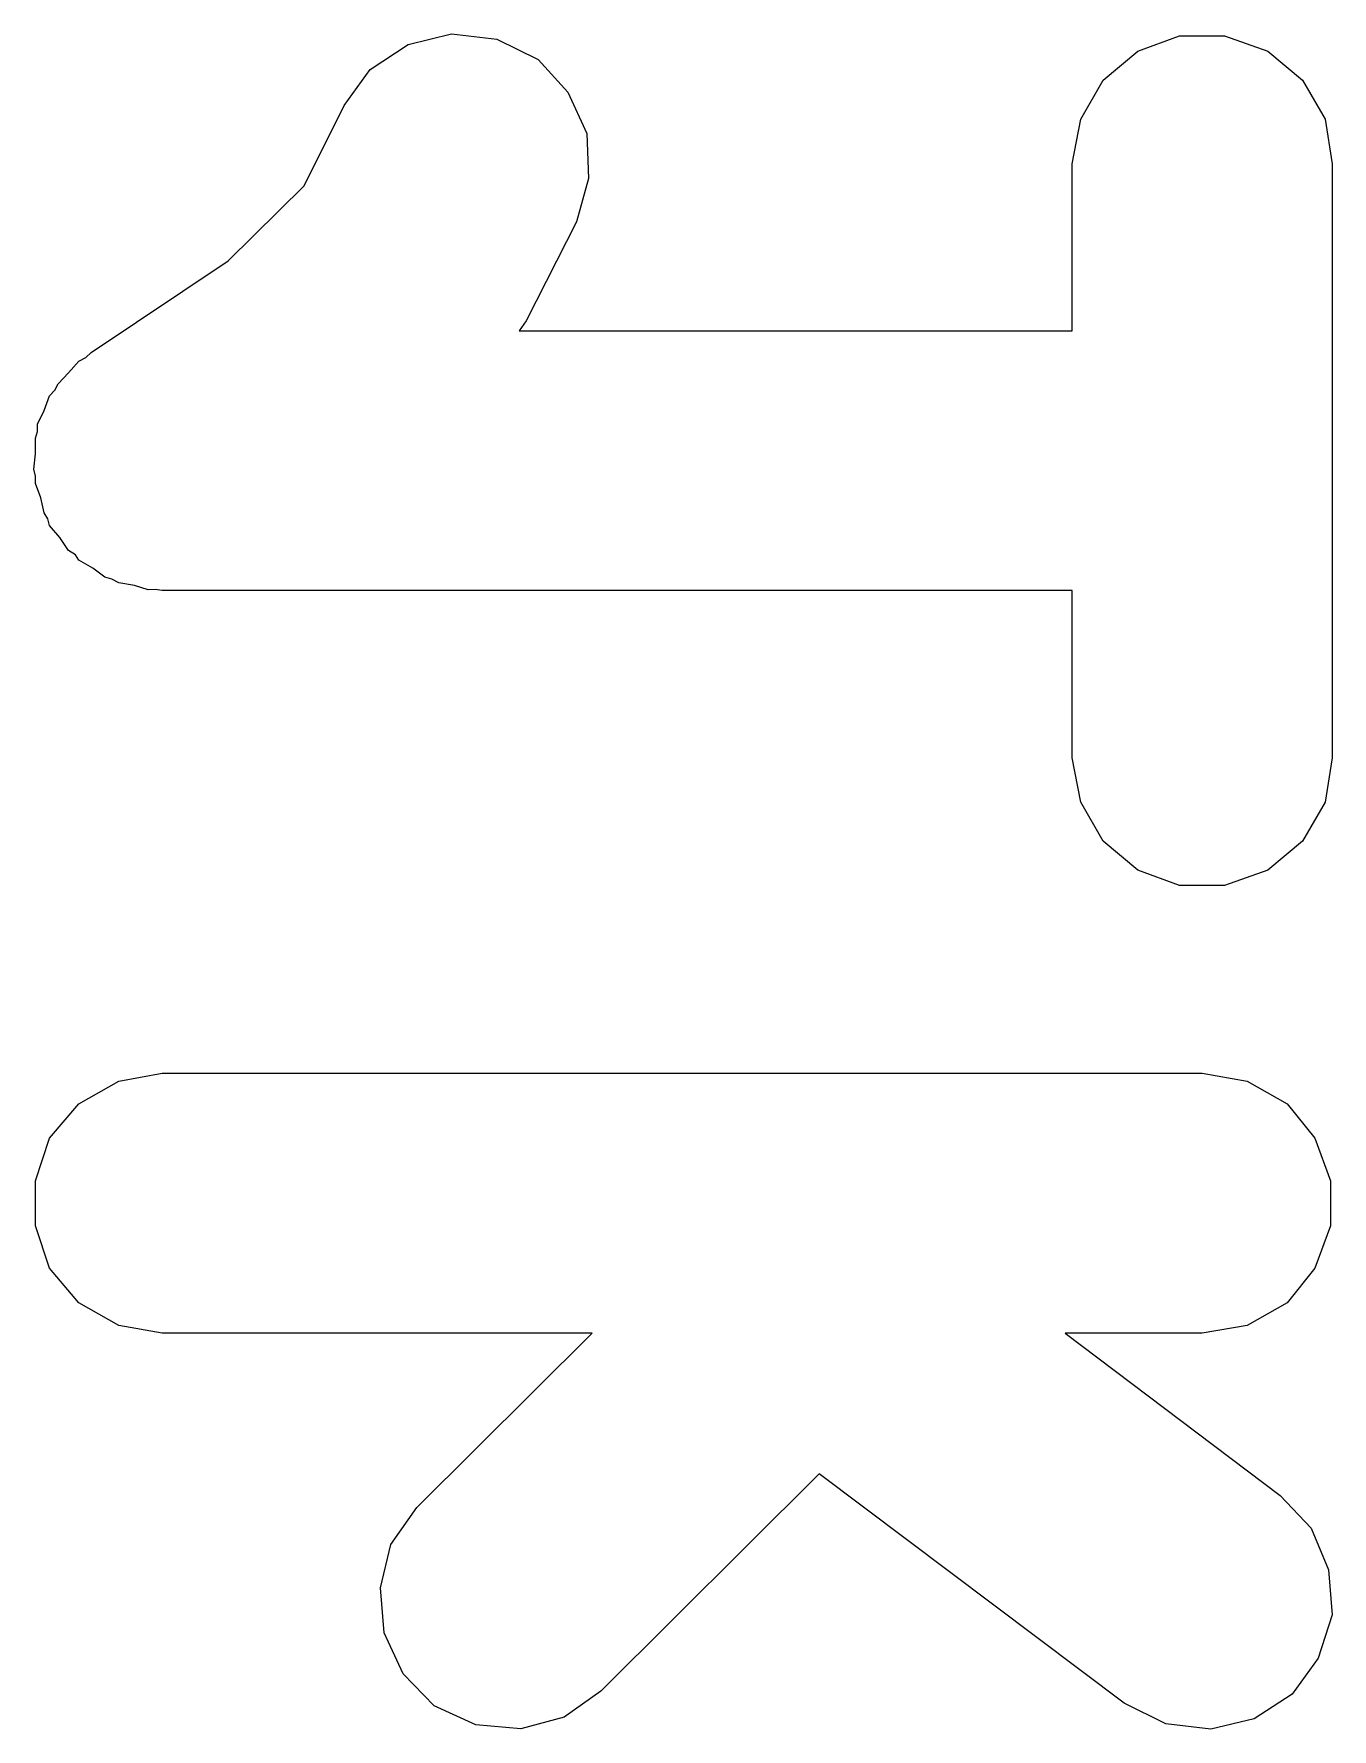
# Model space of a CAD drawing. Extents: x 100 to 214, y -112 to -50.
# Drawn here: x 121.497 to 122.246, y -86.339 to -85.361 of the extents above; entities that cross this region are included whole.
import ezdxf

# ---------------------------------------------------------------- set-up
doc = ezdxf.new("R2010")
doc.units = 0
doc.header["$MEASUREMENT"] = 0
doc.layers.add('BLACK', color=7, linetype='CONTINUOUS')

msp = doc.modelspace()

# ---------------------------------------------------------------- linework, layer by layer
at = {"layer": 'Black'}
for p, q in [((121.713, -85.3669), (121.738, -85.3608)), ((121.738, -85.3608), (121.764, -85.3638)), ((121.764, -85.3638), (121.788, -85.3755)), ((122.134, -85.3708), (122.158, -85.3619)), ((122.158, -85.3619), (122.184, -85.3619)), ((122.184, -85.3619), (122.209, -85.3708)), ((121.691, -85.3813), (121.713, -85.3669)), ((122.114, -85.3875), (122.134, -85.3708)), ((122.209, -85.3708), (122.229, -85.3875)), ((121.676, -85.4022), (121.691, -85.3813)), ((121.788, -85.3755), (121.805, -85.3944)), ((121.805, -85.3944), (121.816, -85.4183)), ((122.101, -85.4101), (122.114, -85.3875)), ((122.229, -85.3875), (122.242, -85.4101)), ((121.653, -85.4484), (121.676, -85.4022)), ((122.096, -85.4357), (122.101, -85.4101)), ((122.242, -85.4101), (122.246, -85.4357)), ((121.816, -85.4183), (121.817, -85.4443)), ((122.096, -85.5321), (122.096, -85.4357)), ((122.246, -85.4357), (122.246, -85.7786)), ((121.609, -85.4917), (121.653, -85.4484)), ((121.817, -85.4443), (121.81, -85.4693)), ((121.81, -85.4693), (121.781, -85.5264)), ((121.53, -85.5447), (121.609, -85.4917)), ((121.781, -85.5264), (121.777, -85.5321)), ((121.777, -85.5321), (122.096, -85.5321)), ((121.517, -85.5565), (121.523, -85.5497)), ((121.523, -85.5497), (121.527, -85.5476)), ((121.527, -85.5476), (121.53, -85.5447)), ((121.511, -85.5627), (121.517, -85.5565)), ((121.503, -85.5781), (121.506, -85.5696)), ((121.506, -85.5696), (121.509, -85.5665)), ((121.509, -85.5665), (121.511, -85.5627)), ((121.499, -85.5861), (121.503, -85.5781)), ((121.498, -85.5941), (121.499, -85.5902)), ((121.499, -85.5902), (121.499, -85.5861)), ((121.498, -85.6031), (121.498, -85.5941)), ((121.497, -85.612), (121.498, -85.6031)), ((121.498, -85.616), (121.497, -85.612)), ((121.498, -85.6202), (121.498, -85.616)), ((121.501, -85.6286), (121.498, -85.6202)), ((121.503, -85.6373), (121.501, -85.6286)), ((121.505, -85.6407), (121.503, -85.6373)), ((121.506, -85.6446), (121.505, -85.6407)), ((121.512, -85.6515), (121.506, -85.6446)), ((121.517, -85.6589), (121.512, -85.6515)), ((121.521, -85.6614), (121.517, -85.6589)), ((121.523, -85.6646), (121.521, -85.6614)), ((121.531, -85.6691), (121.523, -85.6646)), ((121.538, -85.6744), (121.531, -85.6691)), ((121.542, -85.6755), (121.538, -85.6744)), ((121.546, -85.6776), (121.542, -85.6755)), ((121.555, -85.6792), (121.546, -85.6776)), ((121.563, -85.6817), (121.555, -85.6792)), ((121.567, -85.6814), (121.563, -85.6817)), ((121.571, -85.6821), (121.567, -85.6814)), ((122.096, -85.6821), (121.571, -85.6821)), ((122.096, -85.7786), (122.096, -85.6821)), ((122.101, -85.8042), (122.096, -85.7786)), ((122.246, -85.7786), (122.242, -85.8042)), ((122.114, -85.8268), (122.101, -85.8042)), ((122.242, -85.8042), (122.229, -85.8268)), ((122.134, -85.8435), (122.114, -85.8268)), ((122.229, -85.8268), (122.209, -85.8435)), ((122.158, -85.8524), (122.134, -85.8435)), ((122.209, -85.8435), (122.184, -85.8524)), ((122.184, -85.8524), (122.158, -85.8524)), ((121.546, -85.9652), (121.571, -85.9607)), ((121.571, -85.9607), (122.171, -85.9607)), ((122.171, -85.9607), (122.197, -85.9652)), ((121.523, -85.9783), (121.546, -85.9652)), ((122.197, -85.9652), (122.22, -85.9783)), ((121.506, -85.9982), (121.523, -85.9783)), ((122.22, -85.9783), (122.236, -85.9982)), ((121.498, -86.0227), (121.506, -85.9982)), ((122.236, -85.9982), (122.245, -86.0227)), ((121.498, -86.0487), (121.498, -86.0227)), ((122.245, -86.0227), (122.245, -86.0487)), ((121.506, -86.0732), (121.498, -86.0487)), ((122.245, -86.0487), (122.236, -86.0732)), ((121.523, -86.0932), (121.506, -86.0732)), ((122.236, -86.0732), (122.22, -86.0932)), ((121.546, -86.1062), (121.523, -86.0932)), ((122.22, -86.0932), (122.197, -86.1062)), ((121.571, -86.1107), (121.546, -86.1062)), ((122.197, -86.1062), (122.171, -86.1107)), ((121.819, -86.1107), (121.571, -86.1107)), ((121.718, -86.2113), (121.819, -86.1107)), ((122.171, -86.1107), (122.092, -86.1107)), ((122.092, -86.1107), (122.216, -86.2043)), ((121.95, -86.1919), (121.824, -86.3173)), ((122.126, -86.3243), (121.95, -86.1919)), ((122.216, -86.2043), (122.234, -86.2233)), ((121.703, -86.2326), (121.718, -86.2113)), ((122.234, -86.2233), (122.244, -86.2472)), ((121.697, -86.2577), (121.703, -86.2326)), ((122.244, -86.2472), (122.246, -86.2733)), ((121.699, -86.2837), (121.697, -86.2577)), ((122.246, -86.2733), (122.238, -86.2982)), ((121.71, -86.3073), (121.699, -86.2837)), ((122.238, -86.2982), (122.223, -86.319)), ((121.728, -86.3257), (121.71, -86.3073)), ((121.824, -86.3173), (121.803, -86.3323)), ((122.223, -86.319), (122.201, -86.3333)), ((121.752, -86.3367), (121.728, -86.3257)), ((121.803, -86.3323), (121.778, -86.339)), ((122.15, -86.3361), (122.126, -86.3243)), ((122.201, -86.3333), (122.176, -86.3392)), ((121.778, -86.339), (121.752, -86.3367)), ((122.176, -86.3392), (122.15, -86.3361))]:
    msp.add_line(p, q, dxfattribs=at)

doc.saveas('drawing.dxf')
